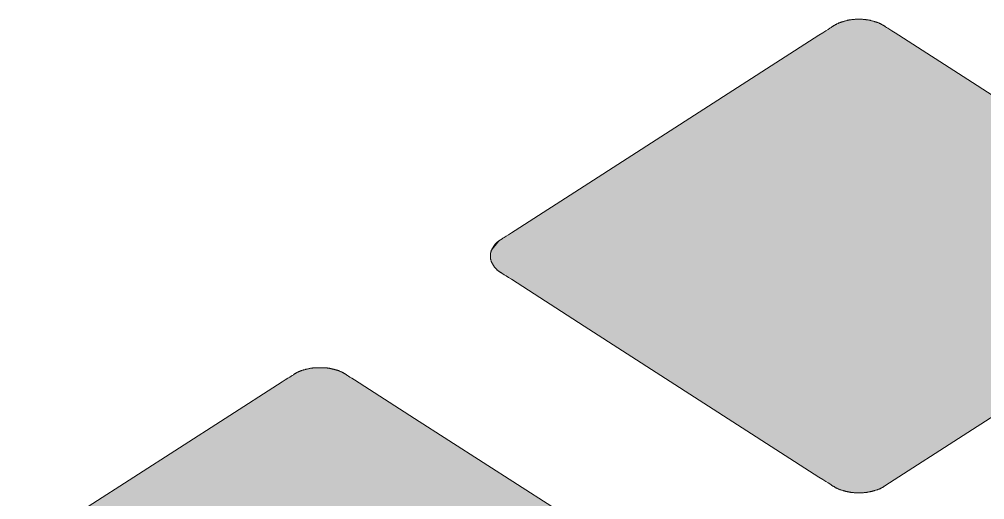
# Model space of a CAD drawing. Units: millimetres at full size, sheet at 1:100. Extents: x -138278 to 134990, y -16593 to 30671.
# Drawn here: x 60865 to 61627, y 23103 to 23482 of the extents above; entities that cross this region are included whole.
import ezdxf

# ---------------------------------------------------------------- set-up
doc = ezdxf.new("R2010")
doc.units = ezdxf.units.MM
doc.header["$LTSCALE"] = 100
doc.layers.add('F-0_枠', color=134, linetype='Continuous', lineweight=18)
doc.layers.add('F-9_可能範囲', color=9, linetype='Continuous')
doc.layers.add('F-A_ポイント', color=9, linetype='Continuous')

msp = doc.modelspace()

# ---------------------------------------------------------------- linework, layer by layer
at = {"layer": 'F-0_枠'}
for p, q in [((61526.9, 23482.5), (61526.5, 23482.5)), ((61526.9, 23482.5), (61526.5, 23482.5)), ((61529.1, 23482.5), (61528.7, 23482.5)), ((61529.1, 23482.5), (61528.7, 23482.5))]:
    msp.add_line(p, q, dxfattribs=at)
for points in [[(61512.6, 23479.7), (61512.2, 23479.6), (61511.9, 23479.5), (61511.6, 23479.3), (61511.3, 23479.2), (61510.9, 23479), (61510.6, 23478.9), (61510.3, 23478.7), (61510, 23478.5), (61509.7, 23478.4), (61509.4, 23478.2), (61509.2, 23478), (61508.9, 23477.9), (61508.7, 23477.7), (61508.4, 23477.6), (61508.2, 23477.5), (61508.1, 23477.3), (61507.9, 23477.2), (61507.8, 23477.1), (61507.6, 23477), (61507.3, 23476.8), (61506.8, 23476.5), (61506.1, 23476.1), (61505.1, 23475.4), (61503.7, 23474.5), (61501.9, 23473.3), (61499.5, 23471.8), (61496.5, 23469.9), (61311.1, 23350.8), (61256.5, 23315.7), (61253.6, 23313.8), (61251.2, 23312.3), (61249.4, 23311.1), (61248, 23310.2), (61246.9, 23309.5), (61246.2, 23309.1), (61245.8, 23308.8), (61245.5, 23308.6), (61245.3, 23308.5), (61245.2, 23308.4)], [(61512.6, 23479.7), (61512.2, 23479.6), (61511.9, 23479.5), (61511.6, 23479.3), (61511.3, 23479.2), (61510.9, 23479), (61510.6, 23478.9), (61510.3, 23478.7), (61510, 23478.5), (61509.7, 23478.4), (61509.4, 23478.2), (61509.2, 23478), (61508.9, 23477.9), (61508.7, 23477.7), (61508.4, 23477.6), (61508.2, 23477.5), (61508.1, 23477.3), (61507.9, 23477.2), (61507.8, 23477.1), (61507.6, 23477), (61507.3, 23476.8), (61506.8, 23476.5), (61506.1, 23476.1), (61505.1, 23475.4), (61503.7, 23474.5), (61501.9, 23473.3), (61499.5, 23471.8), (61496.5, 23469.9), (61311.1, 23350.8), (61256.5, 23315.7), (61253.6, 23313.8), (61251.2, 23312.3), (61249.4, 23311.1), (61248, 23310.2), (61246.9, 23309.5), (61246.2, 23309.1), (61245.8, 23308.8), (61245.5, 23308.6), (61245.3, 23308.5), (61245.2, 23308.4)], [(61526.5, 23482.5), (61526.1, 23482.5), (61525.7, 23482.5), (61525.4, 23482.5), (61525, 23482.5), (61524.6, 23482.4), (61524.2, 23482.4), (61523.9, 23482.4), (61523.5, 23482.4), (61523.1, 23482.3), (61522.8, 23482.3), (61522.4, 23482.3), (61522, 23482.2), (61521.6, 23482.2), (61521.3, 23482.1), (61520.9, 23482), (61520.5, 23482), (61520.2, 23481.9), (61519.8, 23481.8), (61519.5, 23481.7), (61519.1, 23481.7), (61518.8, 23481.6), (61518.4, 23481.5), (61518.1, 23481.4), (61517.7, 23481.3), (61517.4, 23481.2), (61517, 23481.1), (61516.7, 23481), (61516.3, 23480.9), (61516, 23480.8), (61515.6, 23480.7), (61515.3, 23480.6), (61514.9, 23480.5), (61514.6, 23480.4), (61514.2, 23480.3), (61513.9, 23480.2), (61513.6, 23480.1), (61513.2, 23480), (61512.9, 23479.9), (61512.6, 23479.7)], [(61526.5, 23482.5), (61526.1, 23482.5), (61525.7, 23482.5), (61525.4, 23482.5), (61525, 23482.5), (61524.6, 23482.4), (61524.2, 23482.4), (61523.9, 23482.4), (61523.5, 23482.4), (61523.1, 23482.3), (61522.8, 23482.3), (61522.4, 23482.3), (61522, 23482.2), (61521.6, 23482.2), (61521.3, 23482.1), (61520.9, 23482), (61520.5, 23482), (61520.2, 23481.9), (61519.8, 23481.8), (61519.5, 23481.7), (61519.1, 23481.7), (61518.8, 23481.6), (61518.4, 23481.5), (61518.1, 23481.4), (61517.7, 23481.3), (61517.4, 23481.2), (61517, 23481.1), (61516.7, 23481), (61516.3, 23480.9), (61516, 23480.8), (61515.6, 23480.7), (61515.3, 23480.6), (61514.9, 23480.5), (61514.6, 23480.4), (61514.2, 23480.3), (61513.9, 23480.2), (61513.6, 23480.1), (61513.2, 23480), (61512.9, 23479.9), (61512.6, 23479.7)], [(61528.7, 23482.5), (61528.3, 23482.5), (61528, 23482.5), (61527.6, 23482.5), (61527.2, 23482.5), (61526.9, 23482.5)], [(61528.7, 23482.5), (61528.3, 23482.5), (61528, 23482.5), (61527.6, 23482.5), (61527.2, 23482.5), (61526.9, 23482.5)], [(61540.4, 23480.7), (61540, 23480.8), (61539.7, 23480.9), (61539.3, 23481), (61539, 23481.1), (61538.6, 23481.2), (61538.3, 23481.3), (61537.9, 23481.4), (61537.6, 23481.5), (61537.2, 23481.6), (61536.9, 23481.7), (61536.5, 23481.7), (61536.1, 23481.8), (61535.8, 23481.9), (61535.4, 23482), (61535, 23482), (61534.7, 23482.1), (61534.3, 23482.2), (61533.9, 23482.2), (61533.6, 23482.3), (61533.2, 23482.3), (61532.8, 23482.3), (61532.5, 23482.4), (61532.1, 23482.4), (61531.7, 23482.4), (61531.3, 23482.4), (61531, 23482.5), (61530.6, 23482.5), (61530.2, 23482.5), (61529.8, 23482.5), (61529.5, 23482.5), (61529.1, 23482.5)], [(61540.4, 23480.7), (61540, 23480.8), (61539.7, 23480.9), (61539.3, 23481), (61539, 23481.1), (61538.6, 23481.2), (61538.3, 23481.3), (61537.9, 23481.4), (61537.6, 23481.5), (61537.2, 23481.6), (61536.9, 23481.7), (61536.5, 23481.7), (61536.1, 23481.8), (61535.8, 23481.9), (61535.4, 23482), (61535, 23482), (61534.7, 23482.1), (61534.3, 23482.2), (61533.9, 23482.2), (61533.6, 23482.3), (61533.2, 23482.3), (61532.8, 23482.3), (61532.5, 23482.4), (61532.1, 23482.4), (61531.7, 23482.4), (61531.3, 23482.4), (61531, 23482.5), (61530.6, 23482.5), (61530.2, 23482.5), (61529.8, 23482.5), (61529.5, 23482.5), (61529.1, 23482.5)], [(61744.9, 23350.7), (61614.1, 23434.9), (61559.5, 23469.9), (61556.6, 23471.8), (61554.2, 23473.3), (61552.4, 23474.5), (61551, 23475.4), (61549.9, 23476.1), (61549.2, 23476.5), (61548.8, 23476.8), (61548.5, 23477), (61548.3, 23477.1), (61548.2, 23477.2), (61548, 23477.3), (61547.8, 23477.5), (61547.6, 23477.6), (61547.4, 23477.7), (61547.1, 23477.9), (61546.9, 23478), (61546.6, 23478.2), (61546.3, 23478.4), (61546, 23478.5), (61545.7, 23478.7), (61545.4, 23478.9), (61545.1, 23479), (61544.8, 23479.2), (61544.4, 23479.3), (61544.1, 23479.5), (61543.8, 23479.6), (61543.5, 23479.7), (61543.1, 23479.9), (61542.8, 23480), (61542.5, 23480.1), (61542.1, 23480.2), (61541.8, 23480.3), (61541.4, 23480.4), (61541.1, 23480.5), (61540.7, 23480.6), (61540.4, 23480.7)], [(61744.9, 23350.7), (61614.1, 23434.9), (61559.5, 23469.9), (61556.6, 23471.8), (61554.2, 23473.3), (61552.4, 23474.5), (61551, 23475.4), (61549.9, 23476.1), (61549.2, 23476.5), (61548.8, 23476.8), (61548.5, 23477), (61548.3, 23477.1), (61548.2, 23477.2), (61548, 23477.3), (61547.8, 23477.5), (61547.6, 23477.6), (61547.4, 23477.7), (61547.1, 23477.9), (61546.9, 23478), (61546.6, 23478.2), (61546.3, 23478.4), (61546, 23478.5), (61545.7, 23478.7), (61545.4, 23478.9), (61545.1, 23479), (61544.8, 23479.2), (61544.4, 23479.3), (61544.1, 23479.5), (61543.8, 23479.6), (61543.5, 23479.7), (61543.1, 23479.9), (61542.8, 23480), (61542.5, 23480.1), (61542.1, 23480.2), (61541.8, 23480.3), (61541.4, 23480.4), (61541.1, 23480.5), (61540.7, 23480.6), (61540.4, 23480.7)], [(61245.2, 23308.4), (61245, 23308.3), (61244.8, 23308.2), (61244.6, 23308), (61244.4, 23307.9), (61244.2, 23307.7), (61243.9, 23307.6), (61243.7, 23307.4), (61243.4, 23307.2), (61243.2, 23307), (61242.9, 23306.8), (61242.7, 23306.6), (61242.4, 23306.4), (61242.2, 23306.2), (61242, 23306), (61241.8, 23305.8), (61241.6, 23305.6), (61241.3, 23305.4), (61241.2, 23305.2), (61241, 23305), (61240.8, 23304.8), (61240.6, 23304.5), (61240.4, 23304.3), (61240.3, 23304.1), (61240.1, 23303.9), (61240, 23303.7), (61239.8, 23303.4), (61239.7, 23303.2), (61239.5, 23303), (61239.4, 23302.8), (61239.2, 23302.5), (61239.1, 23302.3), (61239, 23302.1), (61238.8, 23301.9), (61238.7, 23301.6), (61238.5, 23301.4), (61238.4, 23301.2), (61238.3, 23300.9), (61238.2, 23300.7), (61238, 23300.5)], [(61245.2, 23308.4), (61245, 23308.3), (61244.8, 23308.2), (61244.6, 23308), (61244.4, 23307.9), (61244.2, 23307.7), (61243.9, 23307.6), (61243.7, 23307.4), (61243.4, 23307.2), (61243.2, 23307), (61242.9, 23306.8), (61242.7, 23306.6), (61242.4, 23306.4), (61242.2, 23306.2), (61242, 23306), (61241.8, 23305.8), (61241.6, 23305.6), (61241.3, 23305.4), (61241.2, 23305.2), (61241, 23305), (61240.8, 23304.8), (61240.6, 23304.5), (61240.4, 23304.3), (61240.3, 23304.1), (61240.1, 23303.9), (61240, 23303.7), (61239.8, 23303.4), (61239.7, 23303.2), (61239.5, 23303), (61239.4, 23302.8), (61239.2, 23302.5), (61239.1, 23302.3), (61239, 23302.1), (61238.8, 23301.9), (61238.7, 23301.6), (61238.5, 23301.4), (61238.4, 23301.2), (61238.3, 23300.9), (61238.2, 23300.7), (61238, 23300.5)], [(61238, 23300.5), (61237.9, 23300.2), (61237.8, 23300), (61237.7, 23299.8), (61237.6, 23299.5), (61237.6, 23299.3), (61237.5, 23299.1), (61237.4, 23298.8), (61237.4, 23298.6), (61237.3, 23298.3), (61237.3, 23298.1), (61237.2, 23297.9), (61237.2, 23297.6), (61237.2, 23297.4), (61237.1, 23297.1), (61237.1, 23296.9), (61237.1, 23296.7), (61237.1, 23296.4), (61237.1, 23296.2), (61237.1, 23295.9), (61237.1, 23295.7), (61237.1, 23295.5), (61237.1, 23295.2), (61237.1, 23295), (61237.1, 23294.7), (61237.1, 23294.5), (61237.1, 23294.3), (61237.1, 23294), (61237.1, 23293.8), (61237.2, 23293.5), (61237.2, 23293.3), (61237.2, 23293), (61237.3, 23292.8), (61237.3, 23292.6), (61237.4, 23292.3), (61237.4, 23292.1), (61237.5, 23291.8), (61237.6, 23291.6), (61237.6, 23291.4), (61237.7, 23291.1)], [(61238, 23300.5), (61237.9, 23300.2), (61237.8, 23300), (61237.7, 23299.8), (61237.6, 23299.5), (61237.6, 23299.3), (61237.5, 23299.1), (61237.4, 23298.8), (61237.4, 23298.6), (61237.3, 23298.3), (61237.3, 23298.1), (61237.2, 23297.9), (61237.2, 23297.6), (61237.2, 23297.4), (61237.1, 23297.1), (61237.1, 23296.9), (61237.1, 23296.7), (61237.1, 23296.4), (61237.1, 23296.2), (61237.1, 23295.9), (61237.1, 23295.7), (61237.1, 23295.5), (61237.1, 23295.2), (61237.1, 23295), (61237.1, 23294.7), (61237.1, 23294.5), (61237.1, 23294.3), (61237.1, 23294), (61237.1, 23293.8), (61237.2, 23293.5), (61237.2, 23293.3), (61237.2, 23293), (61237.3, 23292.8), (61237.3, 23292.6), (61237.4, 23292.3), (61237.4, 23292.1), (61237.5, 23291.8), (61237.6, 23291.6), (61237.6, 23291.4), (61237.7, 23291.1)], [(61237.7, 23291.1), (61237.8, 23290.9), (61237.9, 23290.7), (61238, 23290.4), (61238.2, 23290.2), (61238.3, 23290), (61238.4, 23289.7), (61238.5, 23289.5), (61238.7, 23289.3), (61238.8, 23289), (61239, 23288.8), (61239.1, 23288.6), (61239.2, 23288.4), (61239.4, 23288.1), (61239.5, 23287.9), (61239.7, 23287.7), (61239.8, 23287.5), (61240, 23287.2), (61240.1, 23287), (61240.3, 23286.8), (61240.4, 23286.6), (61240.6, 23286.3), (61240.8, 23286.1), (61241, 23285.9), (61241.2, 23285.7), (61241.3, 23285.5), (61241.6, 23285.3), (61241.8, 23285.1), (61242, 23284.8), (61242.2, 23284.6), (61242.4, 23284.4), (61242.7, 23284.2), (61242.9, 23284), (61243.2, 23283.8), (61243.4, 23283.6), (61243.7, 23283.5), (61243.9, 23283.3), (61244.2, 23283.1), (61244.4, 23283), (61244.6, 23282.8)], [(61237.7, 23291.1), (61237.8, 23290.9), (61237.9, 23290.7), (61238, 23290.4), (61238.2, 23290.2), (61238.3, 23290), (61238.4, 23289.7), (61238.5, 23289.5), (61238.7, 23289.3), (61238.8, 23289), (61239, 23288.8), (61239.1, 23288.6), (61239.2, 23288.4), (61239.4, 23288.1), (61239.5, 23287.9), (61239.7, 23287.7), (61239.8, 23287.5), (61240, 23287.2), (61240.1, 23287), (61240.3, 23286.8), (61240.4, 23286.6), (61240.6, 23286.3), (61240.8, 23286.1), (61241, 23285.9), (61241.2, 23285.7), (61241.3, 23285.5), (61241.6, 23285.3), (61241.8, 23285.1), (61242, 23284.8), (61242.2, 23284.6), (61242.4, 23284.4), (61242.7, 23284.2), (61242.9, 23284), (61243.2, 23283.8), (61243.4, 23283.6), (61243.7, 23283.5), (61243.9, 23283.3), (61244.2, 23283.1), (61244.4, 23283), (61244.6, 23282.8)], [(61244.6, 23282.8), (61244.8, 23282.7), (61245, 23282.6), (61245.2, 23282.5), (61245.3, 23282.4), (61245.5, 23282.3), (61245.8, 23282.1), (61246.2, 23281.8), (61246.9, 23281.3), (61248, 23280.7), (61249.4, 23279.8), (61251.2, 23278.6), (61253.6, 23277.1), (61311.1, 23240.1)], [(61244.6, 23282.8), (61244.8, 23282.7), (61245, 23282.6), (61245.2, 23282.5), (61245.3, 23282.4), (61245.5, 23282.3), (61245.8, 23282.1), (61246.2, 23281.8), (61246.9, 23281.3), (61248, 23280.7), (61249.4, 23279.8), (61251.2, 23278.6), (61253.6, 23277.1), (61311.1, 23240.1)], [(61311.1, 23240.1), (61496.5, 23120.9), (61499.5, 23119), (61501.9, 23117.5), (61503.7, 23116.3), (61505.1, 23115.4), (61506.1, 23114.8), (61506.8, 23114.3), (61507.3, 23114), (61507.6, 23113.8), (61507.8, 23113.7), (61507.9, 23113.6), (61508.1, 23113.5), (61508.2, 23113.4), (61508.4, 23113.3), (61508.7, 23113.1), (61508.9, 23113), (61509.2, 23112.8), (61509.4, 23112.7), (61509.7, 23112.5), (61510, 23112.3), (61510.3, 23112.2), (61510.6, 23112), (61510.9, 23111.9), (61511.3, 23111.7), (61511.6, 23111.6), (61511.9, 23111.4), (61512.2, 23111.3), (61512.6, 23111.2), (61512.9, 23111.1), (61513.2, 23110.9), (61513.6, 23110.8), (61513.9, 23110.7), (61514.2, 23110.6), (61514.6, 23110.5), (61514.9, 23110.4), (61515.3, 23110.3), (61515.6, 23110.2), (61516, 23110.1), (61516.3, 23110)], [(61311.1, 23240.1), (61496.5, 23120.9), (61499.5, 23119), (61501.9, 23117.5), (61503.7, 23116.3), (61505.1, 23115.4), (61506.1, 23114.8), (61506.8, 23114.3), (61507.3, 23114), (61507.6, 23113.8), (61507.8, 23113.7), (61507.9, 23113.6), (61508.1, 23113.5), (61508.2, 23113.4), (61508.4, 23113.3), (61508.7, 23113.1), (61508.9, 23113), (61509.2, 23112.8), (61509.4, 23112.7), (61509.7, 23112.5), (61510, 23112.3), (61510.3, 23112.2), (61510.6, 23112), (61510.9, 23111.9), (61511.3, 23111.7), (61511.6, 23111.6), (61511.9, 23111.4), (61512.2, 23111.3), (61512.6, 23111.2), (61512.9, 23111.1), (61513.2, 23110.9), (61513.6, 23110.8), (61513.9, 23110.7), (61514.2, 23110.6), (61514.6, 23110.5), (61514.9, 23110.4), (61515.3, 23110.3), (61515.6, 23110.2), (61516, 23110.1), (61516.3, 23110)], [(61544.4, 23111.6), (61544.8, 23111.7), (61545.1, 23111.9), (61545.4, 23112), (61545.7, 23112.2), (61546, 23112.3), (61546.3, 23112.5), (61546.6, 23112.7), (61546.9, 23112.9), (61547.2, 23113), (61547.5, 23113.2), (61547.8, 23113.4), (61548.1, 23113.6), (61548.3, 23113.7), (61548.6, 23113.9), (61614.1, 23156), (61744.9, 23240.1)], [(61544.4, 23111.6), (61544.8, 23111.7), (61545.1, 23111.9), (61545.4, 23112), (61545.7, 23112.2), (61546, 23112.3), (61546.3, 23112.5), (61546.6, 23112.7), (61546.9, 23112.9), (61547.2, 23113), (61547.5, 23113.2), (61547.8, 23113.4), (61548.1, 23113.6), (61548.3, 23113.7), (61548.6, 23113.9), (61614.1, 23156), (61744.9, 23240.1)], [(60919.3, 23097.5), (61027.5, 23167.1), (61072.6, 23196.1), (61075, 23197.6), (61077, 23198.9), (61078.5, 23199.9), (61079.7, 23200.6), (61080.5, 23201.2), (61081.1, 23201.5), (61081.5, 23201.8), (61081.8, 23202), (61081.9, 23202.1), (61082.1, 23202.2), (61082.2, 23202.3), (61082.4, 23202.4), (61082.6, 23202.5), (61082.8, 23202.6), (61083.1, 23202.8), (61083.4, 23202.9), (61083.6, 23203.1), (61083.9, 23203.3), (61084.2, 23203.4), (61084.5, 23203.6), (61084.8, 23203.8), (61085.2, 23203.9), (61085.5, 23204.1), (61085.8, 23204.2), (61086.1, 23204.3), (61086.5, 23204.5), (61086.8, 23204.6), (61087.1, 23204.7), (61087.5, 23204.8), (61087.8, 23205), (61088.1, 23205.1), (61088.5, 23205.2), (61088.8, 23205.3), (61089.2, 23205.4), (61089.5, 23205.5), (61089.9, 23205.6)], [(60919.3, 23097.5), (61027.5, 23167.1), (61072.6, 23196.1), (61075, 23197.6), (61077, 23198.9), (61078.5, 23199.9), (61079.7, 23200.6), (61080.5, 23201.2), (61081.1, 23201.5), (61081.5, 23201.8), (61081.8, 23202), (61081.9, 23202.1), (61082.1, 23202.2), (61082.2, 23202.3), (61082.4, 23202.4), (61082.6, 23202.5), (61082.8, 23202.6), (61083.1, 23202.8), (61083.4, 23202.9), (61083.6, 23203.1), (61083.9, 23203.3), (61084.2, 23203.4), (61084.5, 23203.6), (61084.8, 23203.8), (61085.2, 23203.9), (61085.5, 23204.1), (61085.8, 23204.2), (61086.1, 23204.3), (61086.5, 23204.5), (61086.8, 23204.6), (61087.1, 23204.7), (61087.5, 23204.8), (61087.8, 23205), (61088.1, 23205.1), (61088.5, 23205.2), (61088.8, 23205.3), (61089.2, 23205.4), (61089.5, 23205.5), (61089.9, 23205.6)], [(61089.9, 23205.6), (61090.2, 23205.7), (61090.6, 23205.8), (61090.9, 23205.9), (61091.3, 23206), (61091.7, 23206), (61092, 23206.1), (61092.4, 23206.2), (61092.7, 23206.3), (61093.1, 23206.4), (61093.4, 23206.5), (61093.8, 23206.6), (61094.2, 23206.6), (61094.5, 23206.7), (61094.9, 23206.8), (61095.2, 23206.9), (61095.6, 23206.9), (61096, 23207), (61096.4, 23207), (61096.7, 23207.1), (61097.1, 23207.1), (61097.5, 23207.2), (61097.8, 23207.2), (61098.2, 23207.2), (61098.6, 23207.2), (61099, 23207.3), (61099.4, 23207.3), (61099.7, 23207.3), (61100.1, 23207.3), (61100.5, 23207.3), (61100.9, 23207.3), (61101.2, 23207.3), (61101.6, 23207.3), (61102, 23207.3), (61102.4, 23207.3), (61102.7, 23207.3), (61103.1, 23207.3), (61103.5, 23207.3), (61103.9, 23207.3), (61104.2, 23207.3)], [(61089.9, 23205.6), (61090.2, 23205.7), (61090.6, 23205.8), (61090.9, 23205.9), (61091.3, 23206), (61091.7, 23206), (61092, 23206.1), (61092.4, 23206.2), (61092.7, 23206.3), (61093.1, 23206.4), (61093.4, 23206.5), (61093.8, 23206.6), (61094.2, 23206.6), (61094.5, 23206.7), (61094.9, 23206.8), (61095.2, 23206.9), (61095.6, 23206.9), (61096, 23207), (61096.4, 23207), (61096.7, 23207.1), (61097.1, 23207.1), (61097.5, 23207.2), (61097.8, 23207.2), (61098.2, 23207.2), (61098.6, 23207.2), (61099, 23207.3), (61099.4, 23207.3), (61099.7, 23207.3), (61100.1, 23207.3), (61100.5, 23207.3), (61100.9, 23207.3), (61101.2, 23207.3), (61101.6, 23207.3), (61102, 23207.3), (61102.4, 23207.3), (61102.7, 23207.3), (61103.1, 23207.3), (61103.5, 23207.3), (61103.9, 23207.3), (61104.2, 23207.3)], [(61104.2, 23207.3), (61104.6, 23207.3), (61105, 23207.3), (61105.4, 23207.3), (61105.7, 23207.3), (61106.1, 23207.2), (61106.5, 23207.2), (61106.9, 23207.2), (61107.2, 23207.2), (61107.6, 23207.1), (61108, 23207.1), (61108.4, 23207), (61108.7, 23207), (61109.1, 23206.9), (61109.5, 23206.9), (61109.8, 23206.8), (61110.2, 23206.7), (61110.5, 23206.6), (61110.9, 23206.6), (61111.3, 23206.5), (61111.6, 23206.4), (61112, 23206.3), (61112.3, 23206.2), (61112.7, 23206.1), (61113, 23206), (61113.4, 23206), (61113.7, 23205.9), (61114.1, 23205.8), (61114.4, 23205.7), (61114.8, 23205.6), (61115.1, 23205.5), (61115.5, 23205.4), (61115.8, 23205.3), (61116.2, 23205.2), (61116.5, 23205.1), (61116.9, 23205), (61117.2, 23204.8), (61117.5, 23204.7), (61117.9, 23204.6), (61118.2, 23204.5)], [(61104.2, 23207.3), (61104.6, 23207.3), (61105, 23207.3), (61105.4, 23207.3), (61105.7, 23207.3), (61106.1, 23207.2), (61106.5, 23207.2), (61106.9, 23207.2), (61107.2, 23207.2), (61107.6, 23207.1), (61108, 23207.1), (61108.4, 23207), (61108.7, 23207), (61109.1, 23206.9), (61109.5, 23206.9), (61109.8, 23206.8), (61110.2, 23206.7), (61110.5, 23206.6), (61110.9, 23206.6), (61111.3, 23206.5), (61111.6, 23206.4), (61112, 23206.3), (61112.3, 23206.2), (61112.7, 23206.1), (61113, 23206), (61113.4, 23206), (61113.7, 23205.9), (61114.1, 23205.8), (61114.4, 23205.7), (61114.8, 23205.6), (61115.1, 23205.5), (61115.5, 23205.4), (61115.8, 23205.3), (61116.2, 23205.2), (61116.5, 23205.1), (61116.9, 23205), (61117.2, 23204.8), (61117.5, 23204.7), (61117.9, 23204.6), (61118.2, 23204.5)], [(61118.2, 23204.5), (61118.5, 23204.3), (61118.9, 23204.2), (61119.2, 23204.1), (61119.5, 23203.9), (61119.8, 23203.8), (61120.1, 23203.6), (61120.4, 23203.4), (61120.7, 23203.3), (61121, 23203.1), (61121.3, 23202.9), (61121.5, 23202.8), (61121.8, 23202.6), (61122, 23202.5), (61122.2, 23202.4), (61122.4, 23202.3), (61122.5, 23202.2), (61122.7, 23202.1), (61122.8, 23202), (61123.1, 23201.8), (61123.5, 23201.5), (61124.1, 23201.2), (61124.9, 23200.6), (61126.1, 23199.9), (61127.6, 23198.9), (61129.6, 23197.6), (61177.1, 23167.1), (61285.4, 23097.5)], [(61118.2, 23204.5), (61118.5, 23204.3), (61118.9, 23204.2), (61119.2, 23204.1), (61119.5, 23203.9), (61119.8, 23203.8), (61120.1, 23203.6), (61120.4, 23203.4), (61120.7, 23203.3), (61121, 23203.1), (61121.3, 23202.9), (61121.5, 23202.8), (61121.8, 23202.6), (61122, 23202.5), (61122.2, 23202.4), (61122.4, 23202.3), (61122.5, 23202.2), (61122.7, 23202.1), (61122.8, 23202), (61123.1, 23201.8), (61123.5, 23201.5), (61124.1, 23201.2), (61124.9, 23200.6), (61126.1, 23199.9), (61127.6, 23198.9), (61129.6, 23197.6), (61177.1, 23167.1), (61285.4, 23097.5)], [(61516.3, 23110), (61516.7, 23109.9), (61517, 23109.8), (61517.4, 23109.7), (61517.7, 23109.6), (61518.1, 23109.6), (61518.4, 23109.5), (61518.8, 23109.4), (61519.1, 23109.3), (61519.5, 23109.2), (61519.8, 23109.1), (61520.2, 23109.1), (61520.5, 23109), (61520.9, 23108.9), (61521.3, 23108.9), (61521.6, 23108.8), (61522, 23108.8), (61522.4, 23108.7), (61522.8, 23108.7), (61523.1, 23108.6), (61523.5, 23108.6), (61523.9, 23108.6), (61524.2, 23108.5), (61524.6, 23108.5), (61525, 23108.5), (61525.4, 23108.5), (61525.7, 23108.5), (61526.1, 23108.5), (61526.5, 23108.5), (61526.9, 23108.5), (61527.2, 23108.5), (61527.6, 23108.5), (61528, 23108.5), (61528.3, 23108.5), (61528.7, 23108.5), (61529.1, 23108.5), (61529.5, 23108.5), (61529.8, 23108.5), (61530.2, 23108.5), (61530.6, 23108.5)], [(61516.3, 23110), (61516.7, 23109.9), (61517, 23109.8), (61517.4, 23109.7), (61517.7, 23109.6), (61518.1, 23109.6), (61518.4, 23109.5), (61518.8, 23109.4), (61519.1, 23109.3), (61519.5, 23109.2), (61519.8, 23109.1), (61520.2, 23109.1), (61520.5, 23109), (61520.9, 23108.9), (61521.3, 23108.9), (61521.6, 23108.8), (61522, 23108.8), (61522.4, 23108.7), (61522.8, 23108.7), (61523.1, 23108.6), (61523.5, 23108.6), (61523.9, 23108.6), (61524.2, 23108.5), (61524.6, 23108.5), (61525, 23108.5), (61525.4, 23108.5), (61525.7, 23108.5), (61526.1, 23108.5), (61526.5, 23108.5), (61526.9, 23108.5), (61527.2, 23108.5), (61527.6, 23108.5), (61528, 23108.5), (61528.3, 23108.5), (61528.7, 23108.5), (61529.1, 23108.5), (61529.5, 23108.5), (61529.8, 23108.5), (61530.2, 23108.5), (61530.6, 23108.5)], [(61530.6, 23108.5), (61531, 23108.5), (61531.3, 23108.5), (61531.7, 23108.5), (61532.1, 23108.6), (61532.5, 23108.6), (61532.8, 23108.6), (61533.2, 23108.7), (61533.6, 23108.7), (61533.9, 23108.8), (61534.3, 23108.8), (61534.7, 23108.9), (61535, 23108.9), (61535.4, 23109), (61535.8, 23109.1), (61536.1, 23109.1), (61536.5, 23109.2), (61536.9, 23109.3), (61537.2, 23109.4), (61537.6, 23109.5), (61537.9, 23109.6), (61538.3, 23109.6), (61538.6, 23109.7), (61539, 23109.8), (61539.3, 23109.9), (61539.7, 23110), (61540, 23110.1), (61540.4, 23110.2), (61540.7, 23110.3), (61541.1, 23110.4), (61541.4, 23110.5), (61541.8, 23110.6), (61542.1, 23110.7), (61542.5, 23110.8), (61542.8, 23110.9), (61543.1, 23111.1), (61543.5, 23111.2), (61543.8, 23111.3), (61544.1, 23111.4), (61544.4, 23111.6)], [(61530.6, 23108.5), (61531, 23108.5), (61531.3, 23108.5), (61531.7, 23108.5), (61532.1, 23108.6), (61532.5, 23108.6), (61532.8, 23108.6), (61533.2, 23108.7), (61533.6, 23108.7), (61533.9, 23108.8), (61534.3, 23108.8), (61534.7, 23108.9), (61535, 23108.9), (61535.4, 23109), (61535.8, 23109.1), (61536.1, 23109.1), (61536.5, 23109.2), (61536.9, 23109.3), (61537.2, 23109.4), (61537.6, 23109.5), (61537.9, 23109.6), (61538.3, 23109.6), (61538.6, 23109.7), (61539, 23109.8), (61539.3, 23109.9), (61539.7, 23110), (61540, 23110.1), (61540.4, 23110.2), (61540.7, 23110.3), (61541.1, 23110.4), (61541.4, 23110.5), (61541.8, 23110.6), (61542.1, 23110.7), (61542.5, 23110.8), (61542.8, 23110.9), (61543.1, 23111.1), (61543.5, 23111.2), (61543.8, 23111.3), (61544.1, 23111.4), (61544.4, 23111.6)]]:
    msp.add_lwpolyline(points, dxfattribs=at)
at = {"layer": 'F-9_可能範囲'}
for points in [[(60864.9, 23062.6), (61106.5, 23207.2), (61105.7, 23207.3)], [(60864.9, 23062.6), (61105.7, 23207.3), (61105, 23207.3)], [(60864.9, 23062.6), (61105, 23207.3), (61104.6, 23207.3)], [(60864.9, 23062.6), (61104.6, 23207.3), (61103.8, 23207.3)], [(60864.9, 23062.6), (61103.8, 23207.3), (61103.1, 23207.3)], [(60864.9, 23062.6), (61103.1, 23207.3), (61102.3, 23207.3)], [(60864.9, 23062.6), (61102.3, 23207.3), (61102, 23207.3)], [(60864.9, 23062.6), (61102, 23207.3), (61101.2, 23207.3)], [(60864.9, 23062.6), (61101.2, 23207.3), (61100.5, 23207.3)], [(60864.9, 23062.6), (61100.5, 23207.3), (61100.1, 23207.3)], [(60864.9, 23062.6), (61100.1, 23207.3), (61099.3, 23207.3)], [(60864.9, 23062.6), (61099.3, 23207.3), (61098.6, 23207.2)], [(60864.9, 23062.6), (61107.6, 23207.1), (61106.8, 23207.2)], [(60864.9, 23062.6), (61106.8, 23207.2), (61106.5, 23207.2)], [(60864.9, 23062.6), (61098.6, 23207.2), (61097.8, 23207.2)], [(60864.9, 23062.6), (61097.8, 23207.2), (61097.1, 23207.1)], [(60864.9, 23062.6), (61108.7, 23207), (61108, 23207.1)], [(60864.9, 23062.6), (61108, 23207.1), (61107.6, 23207.1)], [(60864.9, 23062.6), (61097.1, 23207.1), (61096, 23207)], [(60864.9, 23062.6), (61109.4, 23206.9), (61108.7, 23207)], [(60864.9, 23062.6), (61096, 23207), (61095.2, 23206.9)], [(60864.9, 23062.6), (61110.2, 23206.7), (61109.4, 23206.9)], [(60864.9, 23062.6), (61095.2, 23206.9), (61094.5, 23206.7)], [(60864.9, 23062.6), (61110.9, 23206.6), (61110.2, 23206.7)], [(60864.9, 23062.6), (61094.5, 23206.7), (61093.8, 23206.6)], [(60864.9, 23062.6), (61111.6, 23206.4), (61110.9, 23206.6)], [(60864.9, 23062.6), (61093.8, 23206.6), (61093.1, 23206.4)], [(60864.9, 23062.6), (61112, 23206.3), (61111.6, 23206.4)], [(60864.9, 23062.6), (61093.1, 23206.4), (61092.3, 23206.2)], [(60864.9, 23062.6), (61112.7, 23206.1), (61112, 23206.3)], [(60864.9, 23062.6), (61092.3, 23206.2), (61091.6, 23206)], [(60864.9, 23062.6), (61113.4, 23206), (61112.7, 23206.1)], [(60864.9, 23062.6), (61113.7, 23205.9), (61113.4, 23206)], [(60864.9, 23062.6), (61091.6, 23206), (61090.9, 23205.9)], [(60864.9, 23062.6), (61114.1, 23205.8), (61113.7, 23205.9)], [(60864.9, 23062.6), (61090.9, 23205.9), (61089.9, 23205.6)], [(60864.9, 23062.6), (61114.4, 23205.7), (61114.1, 23205.8)], [(60864.9, 23062.6), (61114.8, 23205.6), (61114.4, 23205.7)], [(60864.9, 23062.6), (61115.1, 23205.5), (61114.8, 23205.6)], [(60864.9, 23062.6), (61089.9, 23205.6), (61089.5, 23205.5)], [(60864.9, 23062.6), (61115.5, 23205.4), (61115.1, 23205.5)], [(60864.9, 23062.6), (61089.5, 23205.5), (61088.5, 23205.2)], [(60864.9, 23062.6), (61116.2, 23205.2), (61115.5, 23205.4)], [(60864.9, 23062.6), (61116.5, 23205.1), (61116.2, 23205.2)], [(60864.9, 23062.6), (61088.5, 23205.2), (61088.1, 23205.1)], [(60864.9, 23062.6), (61116.8, 23205), (61116.5, 23205.1)], [(60864.9, 23062.6), (61088.1, 23205.1), (61087.4, 23204.9)], [(60864.9, 23062.6), (61117.2, 23204.9), (61116.8, 23205)], [(60864.9, 23062.6), (61117.5, 23204.7), (61117.2, 23204.9)], [(60864.9, 23062.6), (61087.4, 23204.9), (61086.4, 23204.5)], [(60864.9, 23062.6), (61117.9, 23204.6), (61117.5, 23204.7)], [(60864.9, 23062.6), (61118.2, 23204.5), (61117.9, 23204.6)], [(60864.9, 23062.6), (61118.5, 23204.3), (61118.2, 23204.5)], [(60864.9, 23062.6), (61086.4, 23204.5), (61085.8, 23204.2)], [(60864.9, 23062.6), (61119.2, 23204.1), (61118.5, 23204.3)], [(60864.9, 23062.6), (61085.8, 23204.2), (61085.1, 23203.9)], [(60864.9, 23062.6), (61119.8, 23203.8), (61119.2, 23204.1)], [(60864.9, 23062.6), (61085.1, 23203.9), (61084.2, 23203.4)], [(60864.9, 23062.6), (61120.1, 23203.6), (61119.8, 23203.8)], [(60864.9, 23062.6), (61120.4, 23203.4), (61120.1, 23203.6)], [(60864.9, 23062.6), (61120.7, 23203.3), (61120.4, 23203.4)], [(60864.9, 23062.6), (61084.2, 23203.4), (61083.6, 23203.1)], [(60864.9, 23062.6), (61121, 23203.1), (61120.7, 23203.3)], [(60864.9, 23062.6), (61121.3, 23203), (61121, 23203.1)], [(60864.9, 23062.6), (61083.6, 23203.1), (61082.6, 23202.5)], [(60864.9, 23062.6), (61121.5, 23202.8), (61121.3, 23203)], [(60864.9, 23062.6), (61121.8, 23202.6), (61121.5, 23202.8)], [(60864.9, 23062.6), (61122, 23202.5), (61121.8, 23202.6)], [(60864.9, 23062.6), (61122.2, 23202.4), (61122, 23202.5)], [(60864.9, 23062.6), (61082.6, 23202.5), (61081.9, 23202.1)], [(60864.9, 23062.6), (61122.5, 23202.2), (61122.2, 23202.4)], [(60864.9, 23062.6), (61122.8, 23202), (61122.5, 23202.2)], [(60864.9, 23062.6), (61081.9, 23202.1), (61081.5, 23201.8)], [(60864.9, 23062.6), (61123.1, 23201.8), (61122.8, 23202)], [(60864.9, 23062.6), (61123.5, 23201.6), (61123.1, 23201.8)], [(60864.9, 23062.6), (61081.5, 23201.8), (61080.5, 23201.2)], [(60864.9, 23062.6), (61124.9, 23200.6), (61123.5, 23201.6)], [(60864.9, 23062.6), (61080.5, 23201.2), (61079.7, 23200.6)], [(60864.9, 23062.6), (61126.1, 23199.9), (61124.9, 23200.6)], [(60864.9, 23062.6), (61079.7, 23200.6), (61078.5, 23199.9)], [(60864.9, 23062.6), (61127.6, 23198.9), (61126.1, 23199.9)], [(60864.9, 23062.6), (61078.5, 23199.9), (61077, 23198.9)], [(60864.9, 23062.6), (61129.6, 23197.6), (61127.6, 23198.9)], [(60864.9, 23062.6), (61077, 23198.9), (61075, 23197.6)], [(60864.9, 23062.6), (61334.8, 23065.6), (61129.6, 23197.6)], [(60864.9, 23062.6), (61075, 23197.6), (61072.5, 23196.1)], [(60864.9, 23062.6), (61072.5, 23196.1), (60919.2, 23097.5)]]:
    msp.add_solid(points, dxfattribs=at)
at = {"layer": 'F-A_ポイント'}
for points in [[(61245, 23308.3), (61531.7, 23482.4), (61531.3, 23482.5)], [(61245, 23308.3), (61531.3, 23482.5), (61530.6, 23482.5)], [(61245, 23308.3), (61530.6, 23482.5), (61530.2, 23482.5)], [(61245, 23308.3), (61530.2, 23482.5), (61529.8, 23482.5)], [(61245, 23308.3), (61529.8, 23482.5), (61529.1, 23482.5)], [(61245, 23308.3), (61529.1, 23482.5), (61528.3, 23482.5)], [(61245, 23308.3), (61528.3, 23482.5), (61528, 23482.5)], [(61245, 23308.3), (61528, 23482.5), (61527.2, 23482.5)], [(61245, 23308.3), (61527.2, 23482.5), (61526.8, 23482.5)], [(61245, 23308.3), (61526.8, 23482.5), (61526.5, 23482.5)], [(61245, 23308.3), (61526.5, 23482.5), (61525.3, 23482.5)], [(61245, 23308.3), (61525.3, 23482.5), (61525, 23482.5)], [(61245, 23308.3), (61525, 23482.5), (61524.2, 23482.4)], [(61245, 23308.3), (61532.8, 23482.3), (61532.1, 23482.4)], [(61245, 23308.3), (61532.1, 23482.4), (61531.7, 23482.4)], [(61245, 23308.3), (61524.2, 23482.4), (61523.5, 23482.4)], [(61245, 23308.3), (61523.5, 23482.4), (61522.4, 23482.3)], [(61245, 23308.3), (61534.3, 23482.2), (61533.6, 23482.3)], [(61245, 23308.3), (61533.6, 23482.3), (61532.8, 23482.3)], [(61245, 23308.3), (61522.4, 23482.3), (61522, 23482.2)], [(61245, 23308.3), (61535, 23482), (61534.3, 23482.2)], [(61245, 23308.3), (61522, 23482.2), (61521.6, 23482.2)], [(61245, 23308.3), (61521.6, 23482.2), (61521.3, 23482.1)], [(61245, 23308.3), (61521.3, 23482.1), (61520.9, 23482)], [(61245, 23308.3), (61535.8, 23481.9), (61535, 23482)], [(61245, 23308.3), (61520.9, 23482), (61520.2, 23481.9)], [(61245, 23308.3), (61536.5, 23481.7), (61535.8, 23481.9)], [(61245, 23308.3), (61520.2, 23481.9), (61519.8, 23481.8)], [(61245, 23308.3), (61519.8, 23481.8), (61518.7, 23481.6)], [(61245, 23308.3), (61537.5, 23481.5), (61536.5, 23481.7)], [(61245, 23308.3), (61518.7, 23481.6), (61518, 23481.4)], [(61245, 23308.3), (61538.6, 23481.2), (61537.5, 23481.5)], [(61245, 23308.3), (61518, 23481.4), (61517.7, 23481.3)], [(61517.7, 23481.3), (61245.5, 23308.6), (61245, 23308.3)], [(61245, 23308.3), (61540.4, 23480.7), (61538.6, 23481.2)], [(61245, 23308.3), (61541.4, 23480.4), (61540.4, 23480.7)], [(61245, 23308.3), (61542.4, 23480.1), (61541.4, 23480.4)], [(61245, 23308.3), (61542.8, 23480), (61542.4, 23480.1)], [(61245, 23308.3), (61543.1, 23479.9), (61542.8, 23480)], [(61245, 23308.3), (61543.4, 23479.7), (61543.1, 23479.9)], [(61245, 23308.3), (61543.8, 23479.6), (61543.4, 23479.7)], [(61245, 23308.3), (61544.1, 23479.5), (61543.8, 23479.6)], [(61245, 23308.3), (61544.4, 23479.3), (61544.1, 23479.5)], [(61245, 23308.3), (61544.8, 23479.2), (61544.4, 23479.3)], [(61245, 23308.3), (61545.1, 23479), (61544.8, 23479.2)], [(61245, 23308.3), (61545.7, 23478.7), (61545.1, 23479)], [(61245, 23308.3), (61546, 23478.5), (61545.7, 23478.7)], [(61245, 23308.3), (61546.3, 23478.4), (61546, 23478.5)], [(61245, 23308.3), (61546.6, 23478.2), (61546.3, 23478.4)], [(61245, 23308.3), (61547.1, 23477.9), (61546.6, 23478.2)], [(61517.7, 23481.3), (61245.8, 23308.8), (61245.5, 23308.6)], [(61517.7, 23481.3), (61247.9, 23310.2), (61245.8, 23308.8)], [(61517.7, 23481.3), (61249.4, 23311.1), (61247.9, 23310.2)], [(61517.7, 23481.3), (61251.2, 23312.3), (61249.4, 23311.1)], [(61517.7, 23481.3), (61253.6, 23313.8), (61251.2, 23312.3)], [(61517.7, 23481.3), (61496.5, 23469.9), (61253.6, 23313.8)], [(61517.7, 23481.3), (61499.5, 23471.8), (61496.5, 23469.9)], [(61517.7, 23481.3), (61501.8, 23473.3), (61499.5, 23471.8)], [(61517.7, 23481.3), (61503.7, 23474.5), (61501.8, 23473.3)], [(61517.7, 23481.3), (61505.1, 23475.4), (61503.7, 23474.5)], [(61517.7, 23481.3), (61506.1, 23476.1), (61505.1, 23475.4)], [(61517.7, 23481.3), (61506.8, 23476.5), (61506.1, 23476.1)], [(61517.7, 23481.3), (61507.8, 23477.1), (61506.8, 23476.5)], [(61517.7, 23481.3), (61508.1, 23477.3), (61507.8, 23477.1)], [(61517.7, 23481.3), (61508.4, 23477.6), (61508.1, 23477.3)], [(61517.7, 23481.3), (61508.9, 23477.9), (61508.4, 23477.6)], [(61517.7, 23481.3), (61509.4, 23478.2), (61508.9, 23477.9)], [(61517.7, 23481.3), (61510, 23478.5), (61509.4, 23478.2)], [(61517.7, 23481.3), (61510.6, 23478.9), (61510, 23478.5)], [(61517.7, 23481.3), (61510.9, 23479), (61510.6, 23478.9)], [(61517.7, 23481.3), (61511.6, 23479.3), (61510.9, 23479)], [(61517.7, 23481.3), (61512.2, 23479.6), (61511.6, 23479.3)], [(61517.7, 23481.3), (61512.9, 23479.9), (61512.2, 23479.6)], [(61517.7, 23481.3), (61513.5, 23480.1), (61512.9, 23479.9)], [(61517.7, 23481.3), (61514.2, 23480.3), (61513.5, 23480.1)], [(61517.7, 23481.3), (61514.6, 23480.4), (61514.2, 23480.3)], [(61517.7, 23481.3), (61515.3, 23480.6), (61514.6, 23480.4)], [(61517.7, 23481.3), (61515.6, 23480.7), (61515.3, 23480.6)], [(61517.7, 23481.3), (61515.9, 23480.8), (61515.6, 23480.7)], [(61517.7, 23481.3), (61516.6, 23481), (61515.9, 23480.8)], [(61517.7, 23481.3), (61517.3, 23481.2), (61516.6, 23481)], [(61245, 23308.3), (61547.4, 23477.7), (61547.1, 23477.9)], [(61245, 23308.3), (61547.8, 23477.5), (61547.4, 23477.7)], [(61245, 23308.3), (61548, 23477.3), (61547.8, 23477.5)], [(61245, 23308.3), (61548.3, 23477.1), (61548, 23477.3)], [(61245, 23308.3), (61548.5, 23477), (61548.3, 23477.1)], [(61245, 23308.3), (61548.7, 23476.8), (61548.5, 23477)], [(61245, 23308.3), (61549.2, 23476.5), (61548.7, 23476.8)], [(61245, 23308.3), (61549.9, 23476.1), (61549.2, 23476.5)], [(61245, 23308.3), (61550.9, 23475.4), (61549.9, 23476.1)], [(61245, 23308.3), (61552.3, 23474.5), (61550.9, 23475.4)], [(61245, 23308.3), (61554.2, 23473.3), (61552.3, 23474.5)], [(61245, 23308.3), (61556.6, 23471.8), (61554.2, 23473.3)], [(61245, 23308.3), (61744.9, 23350.7), (61556.6, 23471.8)], [(61245, 23308.3), (61799.4, 23315.7), (61744.9, 23350.7)], [(61245, 23308.3), (61802.4, 23313.8), (61799.4, 23315.7)], [(61245, 23308.3), (61804.8, 23312.3), (61802.4, 23313.8)], [(61245, 23308.3), (61806.6, 23311.1), (61804.8, 23312.3)], [(61245, 23308.3), (61808, 23310.2), (61806.6, 23311.1)], [(61245, 23308.3), (61237.2, 23297.6), (61237.1, 23297.1)], [(61245, 23308.3), (61237.1, 23297.1), (61237.1, 23296.4)], [(61245, 23308.3), (61237.1, 23296.4), (61237.1, 23295.9)], [(61245, 23308.3), (61237.1, 23295.9), (61237.1, 23295.7)], [(61245, 23308.3), (61237.1, 23295.7), (61237.1, 23295.5)], [(61245, 23308.3), (61237.1, 23295.5), (61237.1, 23295)], [(61245, 23308.3), (61237.1, 23295), (61237.1, 23294.5)], [(61245, 23308.3), (61237.1, 23294.5), (61237.1, 23294.3)], [(61245, 23308.3), (61237.1, 23294.3), (61237.1, 23293.8)], [(61245, 23308.3), (61237.1, 23293.8), (61237.2, 23293.5)], [(61245, 23308.3), (61237.5, 23299.1), (61237.2, 23297.9)], [(61245, 23308.3), (61237.2, 23297.9), (61237.2, 23297.6)], [(61245, 23308.3), (61237.2, 23293.5), (61237.2, 23292.8)], [(61245, 23308.3), (61237.2, 23292.8), (61237.3, 23292.3)], [(61245, 23308.3), (61237.3, 23292.3), (61237.5, 23291.8)], [(61245, 23308.3), (61237.7, 23299.8), (61237.5, 23299.1)], [(61245, 23308.3), (61237.5, 23291.8), (61237.6, 23291.4)], [(61245, 23308.3), (61237.6, 23291.4), (61237.9, 23290.7)], [(61245, 23308.3), (61238, 23300.5), (61237.7, 23299.8)], [(61245, 23308.3), (61237.9, 23290.7), (61238.8, 23289)], [(61245, 23308.3), (61238.1, 23300.7), (61238, 23300.5)], [(61245, 23308.3), (61238.4, 23301.2), (61238.1, 23300.7)], [(61245, 23308.3), (61238.7, 23301.6), (61238.4, 23301.2)], [(61245, 23308.3), (61238.8, 23301.9), (61238.7, 23301.6)], [(61245, 23308.3), (61239.1, 23302.3), (61238.8, 23301.9)], [(61245, 23308.3), (61238.8, 23289), (61239.7, 23287.7)], [(61245, 23308.3), (61239.2, 23302.5), (61239.1, 23302.3)], [(61245, 23308.3), (61239.5, 23303), (61239.2, 23302.5)], [(61245, 23308.3), (61239.7, 23303.2), (61239.5, 23303)], [(61245, 23308.3), (61240.1, 23303.9), (61239.7, 23303.2)], [(61245, 23308.3), (61239.7, 23287.7), (61240.9, 23285.9)], [(61245, 23308.3), (61240.4, 23304.3), (61240.1, 23303.9)], [(61245, 23308.3), (61240.8, 23304.8), (61240.4, 23304.3)], [(61245, 23308.3), (61241.3, 23305.4), (61240.8, 23304.8)], [(61245, 23308.3), (61240.9, 23285.9), (61242.2, 23284.6)], [(61245, 23308.3), (61241.5, 23305.6), (61241.3, 23305.4)], [(61245, 23308.3), (61241.7, 23305.8), (61241.5, 23305.6)], [(61245, 23308.3), (61242, 23306), (61241.7, 23305.8)], [(61245, 23308.3), (61242.2, 23306.2), (61242, 23306)], [(61245, 23308.3), (61242.4, 23306.4), (61242.2, 23306.2)], [(61245, 23308.3), (61242.2, 23284.6), (61242.9, 23284)], [(61245, 23308.3), (61242.7, 23306.6), (61242.4, 23306.4)], [(61245, 23308.3), (61242.9, 23306.8), (61242.7, 23306.6)], [(61245, 23308.3), (61243.4, 23307.2), (61242.9, 23306.8)], [(61245, 23308.3), (61242.9, 23284), (61243.9, 23283.3)], [(61245, 23308.3), (61243.7, 23307.4), (61243.4, 23307.2)], [(61245, 23308.3), (61243.9, 23307.6), (61243.7, 23307.4)], [(61245, 23308.3), (61244.2, 23307.7), (61243.9, 23307.6)], [(61245, 23308.3), (61243.9, 23283.3), (61244.4, 23283)], [(61245, 23308.3), (61244.4, 23307.9), (61244.2, 23307.7)], [(61245, 23308.3), (61244.6, 23308), (61244.4, 23307.9)], [(61245, 23308.3), (61244.4, 23283), (61245.8, 23282.1)], [(61245, 23308.3), (61809, 23309.5), (61808, 23310.2)], [(61245, 23308.3), (61809.7, 23309.1), (61809, 23309.5)], [(61245, 23308.3), (61810.5, 23308.6), (61809.7, 23309.1)], [(61245, 23308.3), (61810.8, 23308.4), (61810.5, 23308.6)], [(61245, 23308.3), (61811.1, 23308.2), (61810.8, 23308.4)], [(61245, 23308.3), (61245.8, 23282.1), (61246.9, 23281.3)], [(61245, 23308.3), (61246.9, 23281.3), (61247.9, 23280.7)], [(61245, 23308.3), (61247.9, 23280.7), (61249.4, 23279.8)], [(61245, 23308.3), (61249.4, 23279.8), (61253.6, 23277.1)], [(61245, 23308.3), (61253.6, 23277.1), (61311.1, 23240.1)], [(61245, 23308.3), (61311.1, 23240.1), (61496.5, 23120.9)], [(61245, 23308.3), (61496.5, 23120.9), (61499.5, 23119)], [(61245, 23308.3), (61499.5, 23119), (61503.7, 23116.3)], [(61245, 23308.3), (61503.7, 23116.3), (61505.1, 23115.4)], [(61245, 23308.3), (61505.1, 23115.4), (61506.1, 23114.8)], [(61245, 23308.3), (61506.1, 23114.8), (61508.2, 23113.4)], [(61245, 23308.3), (61508.2, 23113.4), (61508.9, 23113)], [(61245, 23308.3), (61508.9, 23113), (61510, 23112.3)], [(61245, 23308.3), (61510, 23112.3), (61511.6, 23111.6)], [(61245, 23308.3), (61511.6, 23111.6), (61512.5, 23111.2)], [(61245, 23308.3), (61512.5, 23111.2), (61513.2, 23110.9)], [(61245, 23308.3), (61513.2, 23110.9), (61513.9, 23110.7)], [(61245, 23308.3), (61513.9, 23110.7), (61514.6, 23110.5)], [(61245, 23308.3), (61514.6, 23110.5), (61515.6, 23110.2)], [(61245, 23308.3), (61515.6, 23110.2), (61516.3, 23110)], [(61245, 23308.3), (61516.3, 23110), (61517, 23109.8)], [(61245, 23308.3), (61517, 23109.8), (61518, 23109.6)], [(61245, 23308.3), (61518, 23109.6), (61518.7, 23109.4)], [(61245, 23308.3), (61518.7, 23109.4), (61519.5, 23109.2)], [(61245, 23308.3), (61519.5, 23109.2), (61520.5, 23109)], [(61245, 23308.3), (61520.5, 23109), (61521.3, 23108.9)], [(61245, 23308.3), (61521.3, 23108.9), (61522.4, 23108.7)], [(61245, 23308.3), (61522.4, 23108.7), (61523.1, 23108.6)], [(61245, 23308.3), (61523.1, 23108.6), (61523.5, 23108.6)], [(61245, 23308.3), (61523.5, 23108.6), (61523.8, 23108.6)], [(61245, 23308.3), (61523.8, 23108.6), (61524.6, 23108.5)], [(61245, 23308.3), (61524.6, 23108.5), (61525.3, 23108.5)], [(61245, 23308.3), (61525.3, 23108.5), (61525.7, 23108.5)], [(61245, 23308.3), (61525.7, 23108.5), (61526.1, 23108.5)], [(61245, 23308.3), (61526.1, 23108.5), (61526.8, 23108.5)], [(61245, 23308.3), (61526.8, 23108.5), (61527.6, 23108.5)], [(61245, 23308.3), (61527.6, 23108.5), (61528.3, 23108.5)], [(61245, 23308.3), (61528.3, 23108.5), (61528.7, 23108.5)], [(61245, 23308.3), (61528.7, 23108.5), (61529.5, 23108.5)], [(61245, 23308.3), (61529.5, 23108.5), (61530.2, 23108.5)], [(61245, 23308.3), (61530.2, 23108.5), (61531.3, 23108.5)], [(61245, 23308.3), (61531.3, 23108.5), (61531.7, 23108.5)], [(61245, 23308.3), (61531.7, 23108.5), (61532.4, 23108.6)], [(61245, 23308.3), (61532.4, 23108.6), (61532.8, 23108.6)], [(61245, 23308.3), (61532.8, 23108.6), (61533.6, 23108.7)], [(61245, 23308.3), (61533.6, 23108.7), (61533.9, 23108.8)], [(61245, 23308.3), (61533.9, 23108.8), (61534.7, 23108.9)], [(61245, 23308.3), (61534.7, 23108.9), (61535.4, 23109)], [(61245, 23308.3), (61535.4, 23109), (61535.8, 23109.1)], [(61245, 23308.3), (61535.8, 23109.1), (61536.1, 23109.1)], [(61245, 23308.3), (61536.1, 23109.1), (61536.8, 23109.3)], [(61245, 23308.3), (61536.8, 23109.3), (61537.2, 23109.4)], [(61245, 23308.3), (61537.2, 23109.4), (61537.5, 23109.5)], [(61245, 23308.3), (61537.5, 23109.5), (61537.9, 23109.6)], [(61245, 23308.3), (61537.9, 23109.6), (61538.6, 23109.7)], [(61245, 23308.3), (61538.6, 23109.7), (61539, 23109.8)], [(61245, 23308.3), (61539, 23109.8), (61539.3, 23109.9)], [(61245, 23308.3), (61539.3, 23109.9), (61540, 23110.1)], [(61245, 23308.3), (61540, 23110.1), (61540.4, 23110.2)], [(61245, 23308.3), (61540.4, 23110.2), (61540.7, 23110.3)], [(61245, 23308.3), (61540.7, 23110.3), (61541.4, 23110.5)], [(61245, 23308.3), (61541.4, 23110.5), (61542.1, 23110.7)], [(61245, 23308.3), (61542.1, 23110.7), (61542.4, 23110.8)], [(61245, 23308.3), (61542.4, 23110.8), (61542.8, 23110.9)], [(61245, 23308.3), (61542.8, 23110.9), (61543.1, 23111.1)], [(61245, 23308.3), (61543.1, 23111.1), (61543.4, 23111.2)], [(61245, 23308.3), (61543.4, 23111.2), (61543.8, 23111.3)], [(61245, 23308.3), (61543.8, 23111.3), (61544.4, 23111.6)], [(61245, 23308.3), (61544.4, 23111.6), (61544.8, 23111.7)], [(61245, 23308.3), (61544.8, 23111.7), (61545.1, 23111.9)], [(61245, 23308.3), (61545.1, 23111.9), (61545.7, 23112.2)], [(61245, 23308.3), (61545.7, 23112.2), (61546, 23112.3)], [(61245, 23308.3), (61546, 23112.3), (61546.3, 23112.5)], [(61245, 23308.3), (61546.3, 23112.5), (61546.9, 23112.9)], [(61245, 23308.3), (61546.9, 23112.9), (61547.2, 23113)], [(61245, 23308.3), (61547.2, 23113), (61548.3, 23113.7)], [(61245, 23308.3), (61548.3, 23113.7), (61614, 23156)], [(61245, 23308.3), (61614, 23156), (61744.9, 23240.1)], [(61245, 23308.3), (61744.9, 23240.1), (61802.4, 23277.1)], [(61245, 23308.3), (61802.4, 23277.1), (61804.8, 23278.6)], [(61245, 23308.3), (61804.8, 23278.6), (61806.6, 23279.8)], [(61245, 23308.3), (61806.6, 23279.8), (61808, 23280.7)], [(61245, 23308.3), (61808, 23280.7), (61809, 23281.3)], [(61245, 23308.3), (61809, 23281.3), (61809.7, 23281.8)], [(61245, 23308.3), (61809.7, 23281.8), (61810.2, 23282.1)], [(61245, 23308.3), (61810.2, 23282.1), (61811.1, 23282.7)], [(61245, 23308.3), (61811.1, 23282.7), (61811.6, 23283)], [(61245, 23308.3), (61811.6, 23283), (61811.8, 23283.1)], [(61245, 23308.3), (61811.8, 23283.1), (61812.3, 23283.5)], [(61245, 23308.3), (61812.3, 23283.5), (61812.8, 23283.8)], [(61245, 23308.3), (61812.8, 23283.8), (61813.3, 23284.2)], [(61245, 23308.3), (61813.3, 23284.2), (61813.8, 23284.6)], [(61245, 23308.3), (61813.8, 23284.6), (61814, 23284.8)], [(61245, 23308.3), (61814, 23284.8), (61814.4, 23285.3)], [(61245, 23308.3), (61814.4, 23285.3), (61814.6, 23285.5)], [(61245, 23308.3), (61814.6, 23285.5), (61815, 23285.9)], [(61245, 23308.3), (61815, 23285.9), (61815.2, 23286.1)], [(61245, 23308.3), (61815.2, 23286.1), (61815.4, 23286.3)], [(61245, 23308.3), (61815.4, 23286.3), (61815.5, 23286.6)], [(61245, 23308.3), (61815.5, 23286.6), (61815.7, 23286.8)], [(61245, 23308.3), (61815.7, 23286.8), (61815.9, 23287)], [(61245, 23308.3), (61815.9, 23287), (61816, 23287.2)], [(61245, 23308.3), (61816, 23287.2), (61816.3, 23287.7)], [(61245, 23308.3), (61816.3, 23287.7), (61816.4, 23287.9)], [(61245, 23308.3), (61816.4, 23287.9), (61816.6, 23288.1)], [(61245, 23308.3), (61816.6, 23288.1), (61816.7, 23288.4)], [(61245, 23308.3), (61816.7, 23288.4), (61816.9, 23288.6)], [(61245, 23308.3), (61816.9, 23288.6), (61817.2, 23289)], [(61245, 23308.3), (61817.2, 23289), (61817.3, 23289.3)], [(61245, 23308.3), (61817.3, 23289.3), (61817.4, 23289.5)], [(61245, 23308.3), (61817.4, 23289.5), (61817.6, 23289.7)], [(61245, 23308.3), (61817.6, 23289.7), (61817.7, 23290)], [(61245, 23308.3), (61817.7, 23290), (61817.8, 23290.2)], [(61245, 23308.3), (61817.8, 23290.2), (61817.9, 23290.4)], [(61245, 23308.3), (61817.9, 23290.4), (61818, 23290.7)], [(61245, 23308.3), (61818, 23290.7), (61818.2, 23291.1)], [(61245, 23308.3), (61818.2, 23291.1), (61818.3, 23291.4)], [(61245, 23308.3), (61818.3, 23291.4), (61818.5, 23291.8)], [(61245, 23308.3), (61818.5, 23291.8), (61818.5, 23292.1)], [(61245, 23308.3), (61818.5, 23292.1), (61818.6, 23292.3)], [(61245, 23308.3), (61818.6, 23292.3), (61818.7, 23292.8)], [(61245, 23308.3), (61818.7, 23292.8), (61818.7, 23293)], [(61245, 23308.3), (61818.7, 23293), (61818.8, 23293.5)], [(61245, 23308.3), (61818.8, 23293.5), (61818.8, 23293.8)], [(61245, 23308.3), (61818.8, 23293.8), (61818.8, 23294)], [(61245, 23308.3), (61818.8, 23294), (61818.9, 23294.3)], [(61245, 23308.3), (61818.9, 23294.3), (61818.9, 23294.7)], [(61245, 23308.3), (61818.9, 23294.7), (61818.9, 23295)], [(61245, 23308.3), (61818.9, 23295), (61818.9, 23295.2)], [(61245, 23308.3), (61818.9, 23295.2), (61818.9, 23295.7)], [(61245, 23308.3), (61818.9, 23295.7), (61818.9, 23295.9)], [(61245, 23308.3), (61818.9, 23295.9), (61818.9, 23296.2)], [(61245, 23308.3), (61818.9, 23296.2), (61818.9, 23296.7)], [(61245, 23308.3), (61818.9, 23296.7), (61818.8, 23296.9)], [(61245, 23308.3), (61818.8, 23296.9), (61818.8, 23297.4)], [(61245, 23308.3), (61818.8, 23297.4), (61818.8, 23297.6)], [(61245, 23308.3), (61818.8, 23297.6), (61818.7, 23298.1)], [(61245, 23308.3), (61818.7, 23298.1), (61818.6, 23298.6)], [(61245, 23308.3), (61818.6, 23298.6), (61818.5, 23298.8)], [(61245, 23308.3), (61818.5, 23298.8), (61818.5, 23299.1)], [(61245, 23308.3), (61818.5, 23299.1), (61818.3, 23299.5)], [(61245, 23308.3), (61818.3, 23299.5), (61818.1, 23300)], [(61245, 23308.3), (61818.1, 23300), (61817.9, 23300.5)], [(61245, 23308.3), (61817.9, 23300.5), (61817.8, 23300.7)], [(61245, 23308.3), (61817.8, 23300.7), (61817.6, 23301.2)], [(61245, 23308.3), (61817.6, 23301.2), (61817.4, 23301.4)], [(61245, 23308.3), (61817.4, 23301.4), (61817, 23302.1)], [(61245, 23308.3), (61817, 23302.1), (61816.7, 23302.5)], [(61245, 23308.3), (61816.7, 23302.5), (61816.4, 23303)], [(61245, 23308.3), (61816.4, 23303), (61816.3, 23303.2)], [(61245, 23308.3), (61816.3, 23303.2), (61816.2, 23303.4)], [(61245, 23308.3), (61816.2, 23303.4), (61815.9, 23303.9)], [(61245, 23308.3), (61815.9, 23303.9), (61815.5, 23304.3)], [(61245, 23308.3), (61815.5, 23304.3), (61815.4, 23304.5)], [(61245, 23308.3), (61815.4, 23304.5), (61814.8, 23305.2)], [(61245, 23308.3), (61814.8, 23305.2), (61814.2, 23305.8)], [(61245, 23308.3), (61814.2, 23305.8), (61814, 23306)], [(61245, 23308.3), (61814, 23306), (61813.5, 23306.4)], [(61245, 23308.3), (61813.5, 23306.4), (61813.3, 23306.6)], [(61245, 23308.3), (61813.3, 23306.6), (61813.1, 23306.8)], [(61245, 23308.3), (61813.1, 23306.8), (61812.8, 23307)], [(61245, 23308.3), (61812.8, 23307), (61812.6, 23307.2)], [(61245, 23308.3), (61812.6, 23307.2), (61812.3, 23307.4)], [(61245, 23308.3), (61812.3, 23307.4), (61811.8, 23307.7)], [(61245, 23308.3), (61811.8, 23307.7), (61811.6, 23307.9)], [(61245, 23308.3), (61811.6, 23307.9), (61811.1, 23308.2)]]:
    msp.add_solid(points, dxfattribs=at)

doc.saveas('drawing.dxf')
